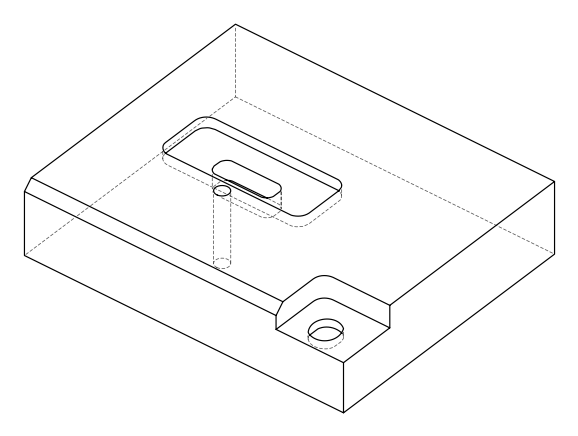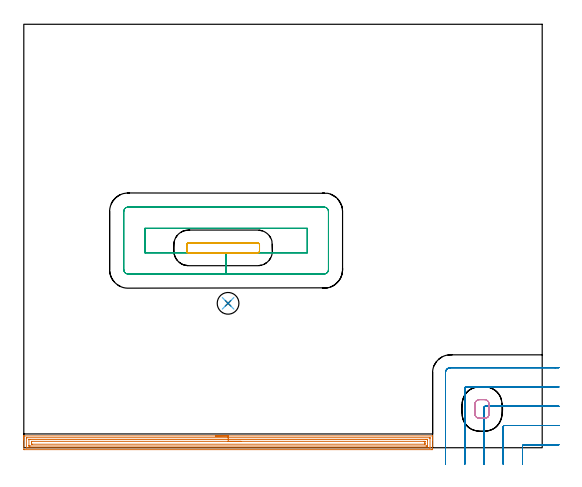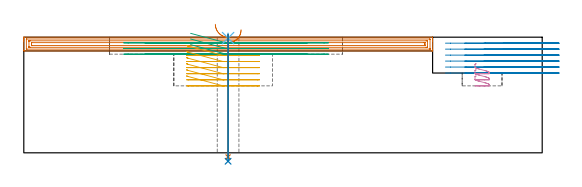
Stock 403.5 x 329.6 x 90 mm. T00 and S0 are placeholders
(PLAN: 8 operations, 6 tool changes, 25.8 min)
(1 AREA_MILL | FG_CHAMFER_SURFACE | UGT0205_001 | 10.43 min | 18564 mm3)
(2 MILL_CORNER_NOTCH_RECTANGULAR | CORNER_NOTCH_RECTANGULAR | UGT0201_136 | Follow Part, ap 5, ae 75% | 6.91 min | 170572 mm3)
(3 MILL_RECTANGULAR_POCKET | POCKET_RECTANGULAR_STRAIGHT | UGT0201_105 | Follow Part, ap 5.5, ae 75% | 4.7 min | 175007 mm3)
(4 MILL_RECTANGULAR_POCKET_1 | POCKET_RECTANGULAR_STRAIGHT_1 | UGT0201_136 | Follow Part, ap 5, ae 75% | 0.64 min | 9125 mm3)
(5 MILL_RECTANGULAR_POCKET_2 | POCKET_RECTANGULAR_STRAIGHT_2 | UGT0201_136 | Follow Part, ap 5, ae 75% | 2.27 min | 49695 mm3)
(6 SPOT_DRILL | STEP1HOLE | NXT0321_9005460120000 | 0.03 min | 7 mm3)
(7 DRILL_THROUGH_HOLE_INTO_CENTER | STEP1HOLE | NXT0301_065 | 0.38 min | 6199 mm3)
(8 DRILL_TO_ENLARGE_THROUGH_HOLE | STEP1HOLE | UGT0301_292 | 0.4 min | 13936 mm3)
(TOOL UGT0205_001 | Chamfer Mill 20 x 3 x 45 deg. | D20 FL50 Z2)
(TOOL UGT0201_136 | Carbide End Mill 20.0 | D20 FL30 Z4)
(TOOL UGT0201_105 | End Mill 22 mm | D22 FL25 Z2)
(TOOL NXT0321_9005460120000 | NC Spot Drill, 142deg, 12mm, Carbide, Uncoated | D12 PA142 FL30 Z2)
(TOOL NXT0301_065 | Carbide Drill 9.4mm [860.1-0940-075A1-MM 2214] | D9.4 PA140 FL98 Z2)
(TOOL UGT0301_292 | Twist Drill 16.9 mm | D16.9 PA118 FL120 Z2)
(OP 1 AREA_MILL)
G17 G21 G94 G90
T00 M6
G54
G17 G0 G90 X149.1 Y9.2 S1061 M3
G43 Z100. H0
G94 G1 X149.138 Z99.128 F250.
X149.252 Z98.263
X149.441 Z97.412
X149.703 Z96.58
X150.037 Z95.774
X150.44 Z95.
X150.908 Z94.264
X151.44 Z93.572
X152.029 Z92.929
X152.672 Z92.339
X153.364 Z91.808
X154.1 Z91.34
X154.874 Z90.937
X155.68 Z90.603
X156.512 Z90.341
X157.364 Z90.152
X158.228 Z90.038
X159.1 Z90.
X318.038
X318.19 Y9.205 Z89.995
X318.192 Y9.184 Z89.975
X318.2 Y8.839 Z89.638
Y8.482 Z89.282
Y7.828 Z88.623
Y6.617 Z87.414
Y6.06 Z86.854
Y-0.734 Z80.064
X318.197 Y-1.012 Z79.785
X318.191 Y-1.492 Z79.306
X318.076 Y-1.495 Z79.303
X317.588 Y-1.5 Z79.3
X0.612
X0.207 Y-1.496 Z79.302
X0.01 Y-1.492 Z79.306
X0. Y-1.291 Z79.507
Y6.06 Z86.854
Y6.617 Z87.414
Y6.944 Z87.74
Y7.501 Z88.297
Y7.828 Z88.623
Y8.839 Z89.639
X0.008 Y9.184 Z89.975
X0.01 Y9.205 Z89.995
X0.162 Y9.2 Z90.
X159.1
Y7.786 Z88.586
X315.846 Y7.785 Z88.585
X316.19 Y7.774 Z88.574
X316.195 Y7.668 Z88.468
X316.199 Y7.435 Z88.235
Y0.363 Z81.163
X316.193 Y-0.031 Z80.769
X316.19 Y-0.078 Z80.722
X316.173 Y-0.081 Z80.719
X316.121 Y-0.084 Z80.716
X316.015 Y-0.086 Z80.714
X315.803
X2.397 Y-0.085 Z80.715
X2.354
X2.01 Y-0.074 Z80.726
X2.005 Y0.032 Z80.832
X2.001 Y0.265 Z81.065
Y7.337 Z88.137
X2.007 Y7.731 Z88.531
X2.01 Y7.778 Z88.578
X2.027 Y7.781 Z88.581
X2.079 Y7.784 Z88.584
X2.185 Y7.785 Z88.585
X2.397 Y7.786 Z88.586
X159.1
Y6.371 Z87.171
X313.124
X313.704 Y6.37 Z87.17
X314.017 Y6.367 Z87.167
X314.12 Y6.364 Z87.164
X314.19 Y6.356 Z87.156
X314.194 Y6.241 Z87.041
X314.198 Y6.06 Z86.86
X314.2 Y5.879 Z86.679
X314.199 Y1.459 Z82.259
X314.196 Y1.398 Z82.198
X314.19 Y1.351 Z82.151
X314.185 Y1.335 Z82.135
X314.173 Y1.334 Z82.134
X314.017 Y1.331 Z82.131
X313.438 Y1.329 Z82.129
X313.124 Y1.328 Z82.128
X5.076 Y1.329 Z82.129
X4.496 Y1.33 Z82.13
X4.183 Y1.333 Z82.133
X4.08 Y1.335 Z82.135
X4.01 Y1.344 Z82.144
X4.006 Y1.459 Z82.259
X4.002 Y1.64 Z82.44
X4. Y1.821 Z82.621
X4.001 Y6.241 Z87.041
X4.004 Y6.302 Z87.102
X4.01 Y6.349 Z87.149
X4.015 Y6.365 Z87.165
X4.027 Y6.366 Z87.166
X4.183 Y6.369 Z87.169
X4.762 Y6.371 Z87.171
X5.076
X159.1
Y4.957 Z85.757
X311.559
X312.088 Y4.956 Z85.756
X312.141 Y4.954 Z85.754
X312.178 Y4.95 Z85.75
X312.19 Y4.947 Z85.747
X312.192 Y4.927 Z85.727
X312.197 Y4.726 Z85.526
X312.2 Y4.323 Z85.123
Y3.439 Z84.239
Y3.408 Z84.208
X312.196 Y2.981 Z83.781
X312.19 Y2.769 Z83.569
X312.189 Y2.749 Z83.549
X312.164 Y2.747 Z83.547
X312.106 Y2.745 Z83.545
X312.01 Y2.743 Z83.543
X6.641
X6.112 Y2.744 Z83.544
X6.059 Y2.746 Z83.546
X6.022 Y2.749 Z83.549
X6.01 Y2.753 Z83.553
X6.008 Y2.773 Z83.573
X6.003 Y2.974 Z83.774
X6. Y3.377 Z84.177
Y4.261 Z85.061
Y4.292 Z85.092
X6.005 Y4.719 Z85.519
X6.01 Y4.931 Z85.731
X6.011 Y4.951 Z85.751
X6.036 Y4.953 Z85.753
X6.094 Y4.955 Z85.755
X6.19 Y4.957 Z85.757
X159.1
X159.972 Z85.795
X160.836 Z85.909
X161.688 Z86.098
X162.52 Z86.36
X163.326 Z86.694
X164.1 Z87.097
X164.836 Z87.566
X165.528 Z88.097
X166.171 Z88.686
X166.76 Z89.329
X167.292 Z90.021
X167.76 Z90.757
X168.163 Z91.531
X168.497 Z92.337
X168.759 Z93.169
X168.948 Z94.021
X169.062 Z94.886
X169.1 Z95.757
G0 Z100.
M5
M2
(OP 2 MILL_CORNER_NOTCH_RECTANGULAR)
G17 G21 G94 G90
T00 M6
G54
G17 G0 G90 X416.5 Y2.3 S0 M3
G43 Z100. H0
Z85.35
G94 G1 X413.5 F250.
X389.194 F500.
G3 X388.2 Y1.306 R1.
G1 Y-10.
Y-13. F250.
G0 Z100.
X416.5 Y17.3
Z85.35
G1 X413.5
X374.195 F500.
G3 X373.2 Y16.305 R1.
G1 Y-10.
Y-13. F250.
G0 Z100.
X416.5 Y32.3
Z85.35
G1 X413.5
X359.195 F500.
G3 X358.2 Y31.305 R1.
G1 Y-10.
Y-13. F250.
G0 Z100.
X416.5 Y47.3
Z85.35
G1 X413.5
X344.195 F500.
G3 X343.2 Y46.305 R1.
G1 Y-10.
Y-13. F250.
G0 Z100.
X416.5 Y62.3
Z85.35
G1 X413.5
X332.1 F500.
G3 X328.2 Y58.4 R3.9
G1 Y-10.
Y-13. F250.
G0 Z100.
X416.5 Y2.3
Z80.7
G1 X413.5
X389.194 F500.
G3 X388.2 Y1.306 R1.
G1 Y-10.
Y-13. F250.
G0 Z100.
X416.5 Y17.3
Z80.7
G1 X413.5
X374.195 F500.
G3 X373.2 Y16.305 R1.
G1 Y-10.
Y-13. F250.
G0 Z100.
X416.5 Y32.3
Z80.7
G1 X413.5
X359.195 F500.
G3 X358.2 Y31.305 R1.
G1 Y-10.
Y-13. F250.
G0 Z100.
X416.5 Y47.3
Z80.7
G1 X413.5
X344.195 F500.
G3 X343.2 Y46.305 R1.
G1 Y-10.
Y-13. F250.
G0 Z100.
X416.5 Y62.3
Z80.7
G1 X413.5
X332.1 F500.
G3 X328.2 Y58.4 R3.9
G1 Y-10.
Y-13. F250.
G0 Z100.
X416.5 Y2.3
Z76.05
G1 X413.5
X389.194 F500.
G3 X388.2 Y1.306 R1.
G1 Y-10.
Y-13. F250.
G0 Z100.
X416.5 Y17.3
Z76.05
G1 X413.5
X374.195 F500.
G3 X373.2 Y16.305 R1.
G1 Y-10.
Y-13. F250.
G0 Z100.
X416.5 Y32.3
Z76.05
G1 X413.5
X359.195 F500.
G3 X358.2 Y31.305 R1.
G1 Y-10.
Y-13. F250.
G0 Z100.
X416.5 Y47.3
Z76.05
G1 X413.5
X344.195 F500.
G3 X343.2 Y46.305 R1.
G1 Y-10.
Y-13. F250.
G0 Z100.
X416.5 Y62.3
Z76.05
G1 X413.5
X332.1 F500.
G3 X328.2 Y58.4 R3.9
G1 Y-10.
Y-13. F250.
G0 Z100.
X416.5 Y2.3
Z71.4
G1 X413.5
X389.194 F500.
G3 X388.2 Y1.306 R1.
G1 Y-10.
Y-13. F250.
G0 Z100.
X416.5 Y17.3
Z71.4
G1 X413.5
X374.195 F500.
G3 X373.2 Y16.305 R1.
G1 Y-10.
Y-13. F250.
G0 Z100.
X416.5 Y32.3
Z71.4
G1 X413.5
X359.195 F500.
G3 X358.2 Y31.305 R1.
G1 Y-10.
Y-13. F250.
G0 Z100.
X416.5 Y47.3
Z71.4
G1 X413.5
X344.195 F500.
G3 X343.2 Y46.305 R1.
G1 Y-10.
Y-13. F250.
G0 Z100.
X416.5 Y62.3
Z71.4
G1 X413.5
X332.1 F500.
G3 X328.2 Y58.4 R3.9
G1 Y-10.
Y-13. F250.
G0 Z100.
X416.5 Y2.3
Z66.75
G1 X413.5
X389.194 F500.
G3 X388.2 Y1.306 R1.
G1 Y-10.
Y-13. F250.
G0 Z100.
X416.5 Y17.3
Z66.75
G1 X413.5
X374.195 F500.
G3 X373.2 Y16.305 R1.
G1 Y-10.
Y-13. F250.
G0 Z100.
X416.5 Y32.3
Z66.75
G1 X413.5
X359.195 F500.
G3 X358.2 Y31.305 R1.
G1 Y-10.
Y-13. F250.
G0 Z100.
X416.5 Y47.3
Z66.75
G1 X413.5
X344.195 F500.
G3 X343.2 Y46.305 R1.
G1 Y-10.
Y-13. F250.
G0 Z100.
X416.5 Y62.3
Z66.75
G1 X413.5
X332.1 F500.
G3 X328.2 Y58.4 R3.9
G1 Y-10.
Y-13. F250.
G0 Z100.
X416.5 Y2.3
Z62.1
G1 X413.5
X389.194 F500.
G3 X388.2 Y1.306 R1.
G1 Y-10.
Y-13. F250.
G0 Z100.
X416.5 Y17.3
Z62.1
G1 X413.5
X374.195 F500.
G3 X373.2 Y16.305 R1.
G1 Y-10.
Y-13. F250.
G0 Z100.
X416.5 Y32.3
Z62.1
G1 X413.5
X359.195 F500.
G3 X358.2 Y31.305 R1.
G1 Y-10.
Y-13. F250.
G0 Z100.
X416.5 Y47.3
Z62.1
G1 X413.5
X344.195 F500.
G3 X343.2 Y46.305 R1.
G1 Y-10.
Y-13. F250.
G0 Z100.
X416.5 Y62.3
Z62.1
G1 X413.5
X332.1 F500.
G3 X328.2 Y58.4 R3.9
G1 Y-10.
Y-13. F250.
G0 Z100.
M5
M2
(OP 3 MILL_RECTANGULAR_POCKET)
G17 G21 G94 G90
T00 M6
G54
G17 G0 G90 X129.833 Y151.7 S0 M3
G43 Z100. H0
Z93.
G94 G1 X157.45 Z85.6 F250.
X220.6 F500.
Y170.8
X94.3
Y151.7
X157.45
Y135.2
X233.7
G3 X237.1 Y138.6 R3.4
G1 Y183.9
G3 X233.7 Y187.3 R3.4
G1 X81.2
G3 X77.8 Y183.9 R3.4
G1 Y138.6
G3 X81.2 Y135.2 R3.4
G1 X157.45
X158.45
G0 X129.833 Y151.7 Z88.6
G1 X157.45 Z81.2 F250.
X220.6 F500.
Y170.8
X94.3
Y151.7
X157.45
Y135.2
X233.7
G3 X237.1 Y138.6 R3.4
G1 Y183.9
G3 X233.7 Y187.3 R3.4
G1 X81.2
G3 X77.8 Y183.9 R3.4
G1 Y138.6
G3 X81.2 Y135.2 R3.4
G1 X157.45
X158.45
G0 X129.833 Y151.7 Z84.2
G1 X157.45 Z76.8 F250.
X220.6 F500.
Y170.8
X94.3
Y151.7
X157.45
Y135.2
X233.7
G3 X237.1 Y138.6 R3.4
G1 Y183.9
G3 X233.7 Y187.3 R3.4
G1 X81.2
G3 X77.8 Y183.9 R3.4
G1 Y138.6
G3 X81.2 Y135.2 R3.4
G1 X157.45
X158.45
G0 Z100.
M5
M2
(OP 4 MILL_RECTANGULAR_POCKET_1)
G17 G21 G94 G90
T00 M6
G54
G17 G0 G90 X352.14 Y36.283 S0 M3
G43 Z100. H0
Z69.312
G94 G1 X351.887 Y35.99 Z69.209 F250.
X351.612 Y35.558 Z69.071
X351.403 Y35.089 Z68.934
X351.265 Y34.596 Z68.797
X351.2 Y34.087 Z68.659
Y26.213 Z66.549
X351.265 Y25.704 Z66.412
X351.403 Y25.211 Z66.275
X351.612 Y24.742 Z66.137
X351.887 Y24.31 Z66.
X352.222 Y23.922 Z65.863
X352.61 Y23.587 Z65.725
X353.042 Y23.312 Z65.588
X353.511 Y23.103 Z65.45
X354.004 Y22.965 Z65.313
X354.513 Y22.9 Z65.176
X358.887 Z64.004
X359.396 Y22.965 Z63.866
X359.889 Y23.103 Z63.729
X360.358 Y23.312 Z63.591
X360.79 Y23.587 Z63.454
X361.178 Y23.922 Z63.317
X361.513 Y24.31 Z63.179
X361.788 Y24.742 Z63.042
X361.997 Y25.211 Z62.905
X362.135 Y25.704 Z62.767
X362.2 Y26.213 Z62.63
Y30.15 Z61.575
Y33.9 F500.
G3 X358.7 Y37.4 R3.5
G1 X354.7
G3 X351.2 Y33.9 R3.5
G1 Y26.4
G3 X354.7 Y22.9 R3.5
G1 X358.7
G3 X362.2 Y26.4 R3.5
G1 Y30.15
Y31.15
G0 X352.14 Y36.283 Z64.575
G1 X351.887 Y35.99 Z64.471 F250.
X351.612 Y35.558 Z64.334
X351.403 Y35.089 Z64.197
X351.265 Y34.596 Z64.059
X351.2 Y34.087 Z63.922
Y26.213 Z61.812
X351.265 Y25.704 Z61.674
X351.403 Y25.211 Z61.537
X351.612 Y24.742 Z61.4
X351.887 Y24.31 Z61.262
X352.222 Y23.922 Z61.125
X352.61 Y23.587 Z60.988
X353.042 Y23.312 Z60.85
X353.511 Y23.103 Z60.713
X354.004 Y22.965 Z60.576
X354.513 Y22.9 Z60.438
X358.887 Z59.266
X359.396 Y22.965 Z59.129
X359.889 Y23.103 Z58.991
X360.358 Y23.312 Z58.854
X360.79 Y23.587 Z58.717
X361.178 Y23.922 Z58.579
X361.513 Y24.31 Z58.442
X361.788 Y24.742 Z58.305
X361.997 Y25.211 Z58.167
X362.135 Y25.704 Z58.03
X362.2 Y26.213 Z57.892
Y30.15 Z56.837
Y33.9 F500.
G3 X358.7 Y37.4 R3.5
G1 X354.7
G3 X351.2 Y33.9 R3.5
G1 Y26.4
G3 X354.7 Y22.9 R3.5
G1 X358.7
G3 X362.2 Y26.4 R3.5
G1 Y30.15
Y31.15
G0 X352.14 Y36.283 Z59.837
G1 X351.887 Y35.99 Z59.734 F250.
X351.612 Y35.558 Z59.596
X351.403 Y35.089 Z59.459
X351.265 Y34.596 Z59.322
X351.2 Y34.087 Z59.184
Y26.213 Z57.074
X351.265 Y25.704 Z56.937
X351.403 Y25.211 Z56.8
X351.612 Y24.742 Z56.662
X351.887 Y24.31 Z56.525
X352.222 Y23.922 Z56.388
X352.61 Y23.587 Z56.25
X353.042 Y23.312 Z56.113
X353.511 Y23.103 Z55.975
X354.004 Y22.965 Z55.838
X354.513 Y22.9 Z55.701
X358.887 Z54.529
X359.396 Y22.965 Z54.391
X359.889 Y23.103 Z54.254
X360.358 Y23.312 Z54.117
X360.79 Y23.587 Z53.979
X361.178 Y23.922 Z53.842
X361.513 Y24.31 Z53.704
X361.788 Y24.742 Z53.567
X361.997 Y25.211 Z53.43
X362.135 Y25.704 Z53.292
X362.2 Y26.213 Z53.155
Y30.15 Z52.1
Y33.9 F500.
G3 X358.7 Y37.4 R3.5
G1 X354.7
G3 X351.2 Y33.9 R3.5
G1 Y26.4
G3 X354.7 Y22.9 R3.5
G1 X358.7
G3 X362.2 Y26.4 R3.5
G1 Y30.15
Y31.15
G0 Z100.
M5
M2
(OP 5 MILL_RECTANGULAR_POCKET_2)
G17 G21 G94 G90
T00 M6
G54
G17 G0 G90 X126.838 Y152.87 S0 M3
G43 Z100. H0
Z83.525
G94 G1 X126.855 Y152.78 Z83.5 F250.
X126.968 Y152.5 Z83.42
X127.134 Y152.248 Z83.339
X127.348 Y152.034 Z83.258
X127.6 Y151.868 Z83.177
X127.88 Y151.755 Z83.096
X128.177 Y151.7 Z83.015
X128.3 Z82.982
X155.15 Z75.787
X182. F500.
G3 X183.5 Y153.2 R1.5
G1 Y157.9
G3 X182. Y159.4 R1.5
G1 X128.3
G3 X126.8 Y157.9 R1.5
G1 Y153.2
G3 X128.3 Y151.7 R1.5
G1 X155.15
X156.15
G0 X126.838 Y152.87 Z78.787
G1 X126.855 Y152.78 Z78.763 F250.
X126.968 Y152.5 Z78.682
X127.134 Y152.248 Z78.601
X127.348 Y152.034 Z78.52
X127.6 Y151.868 Z78.439
X127.88 Y151.755 Z78.358
X128.177 Y151.7 Z78.277
X128.3 Z78.244
X155.15 Z71.05
X182. F500.
G3 X183.5 Y153.2 R1.5
G1 Y157.9
G3 X182. Y159.4 R1.5
G1 X128.3
G3 X126.8 Y157.9 R1.5
G1 Y153.2
G3 X128.3 Y151.7 R1.5
G1 X155.15
X156.15
G0 X126.838 Y152.87 Z74.05
G1 X126.855 Y152.78 Z74.026 F250.
X126.968 Y152.5 Z73.945
X127.134 Y152.248 Z73.864
X127.348 Y152.034 Z73.783
X127.6 Y151.868 Z73.702
X127.88 Y151.755 Z73.621
X128.177 Y151.7 Z73.54
X128.3 Z73.507
X155.15 Z66.312
X182. F500.
G3 X183.5 Y153.2 R1.5
G1 Y157.9
G3 X182. Y159.4 R1.5
G1 X128.3
G3 X126.8 Y157.9 R1.5
G1 Y153.2
G3 X128.3 Y151.7 R1.5
G1 X155.15
X156.15
G0 X126.838 Y152.87 Z69.312
G1 X126.855 Y152.78 Z69.288 F250.
X126.968 Y152.5 Z69.207
X127.134 Y152.248 Z69.126
X127.348 Y152.034 Z69.045
X127.6 Y151.868 Z68.964
X127.88 Y151.755 Z68.883
X128.177 Y151.7 Z68.802
X128.3 Z68.769
X155.15 Z61.575
X182. F500.
G3 X183.5 Y153.2 R1.5
G1 Y157.9
G3 X182. Y159.4 R1.5
G1 X128.3
G3 X126.8 Y157.9 R1.5
G1 Y153.2
G3 X128.3 Y151.7 R1.5
G1 X155.15
X156.15
G0 X126.838 Y152.87 Z64.575
G1 X126.855 Y152.78 Z64.551 F250.
X126.968 Y152.5 Z64.47
X127.134 Y152.248 Z64.389
X127.348 Y152.034 Z64.308
X127.6 Y151.868 Z64.227
X127.88 Y151.755 Z64.146
X128.177 Y151.7 Z64.065
X128.3 Z64.032
X155.15 Z56.837
X182. F500.
G3 X183.5 Y153.2 R1.5
G1 Y157.9
G3 X182. Y159.4 R1.5
G1 X128.3
G3 X126.8 Y157.9 R1.5
G1 Y153.2
G3 X128.3 Y151.7 R1.5
G1 X155.15
X156.15
G0 X126.838 Y152.87 Z59.837
G1 X126.855 Y152.78 Z59.813 F250.
X126.968 Y152.5 Z59.732
X127.134 Y152.248 Z59.651
X127.348 Y152.034 Z59.57
X127.6 Y151.868 Z59.489
X127.88 Y151.755 Z59.408
X128.177 Y151.7 Z59.327
X128.3 Z59.294
X155.15 Z52.1
X182. F500.
G3 X183.5 Y153.2 R1.5
G1 Y157.9
G3 X182. Y159.4 R1.5
G1 X128.3
G3 X126.8 Y157.9 R1.5
G1 Y153.2
G3 X128.3 Y151.7 R1.5
G1 X155.15
X156.15
G0 Z100.
M5
M2
(OP 6 SPOT_DRILL)
G17 G21 G94 G90
T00 M6
G54
G17 G0 G90 X159. Y112.4 S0 M3
G43 Z100. H0
G94 G81 G98 Z89.273 F250. R93.
G80
M5
M2
(OP 7 DRILL_THROUGH_HOLE_INTO_CENTER)
G17 G21 G94 G90
T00 M6
G54
G17 G0 G90 X159. Y112.4 S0 M3
G43 Z100. H1
G94 G73 G98 Z-3.211 F250. Q9.321 R92.
G80
M5
M2
(OP 8 DRILL_TO_ENLARGE_THROUGH_HOLE)
G17 G21 G94 G90
T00 M6
G54
G17 G0 G90 X159. Y112.4 S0 M3
G43 Z100. H0
G94 G73 G98 Z-6.577 F250. Q16.096 R92.
G80
M5
M2
